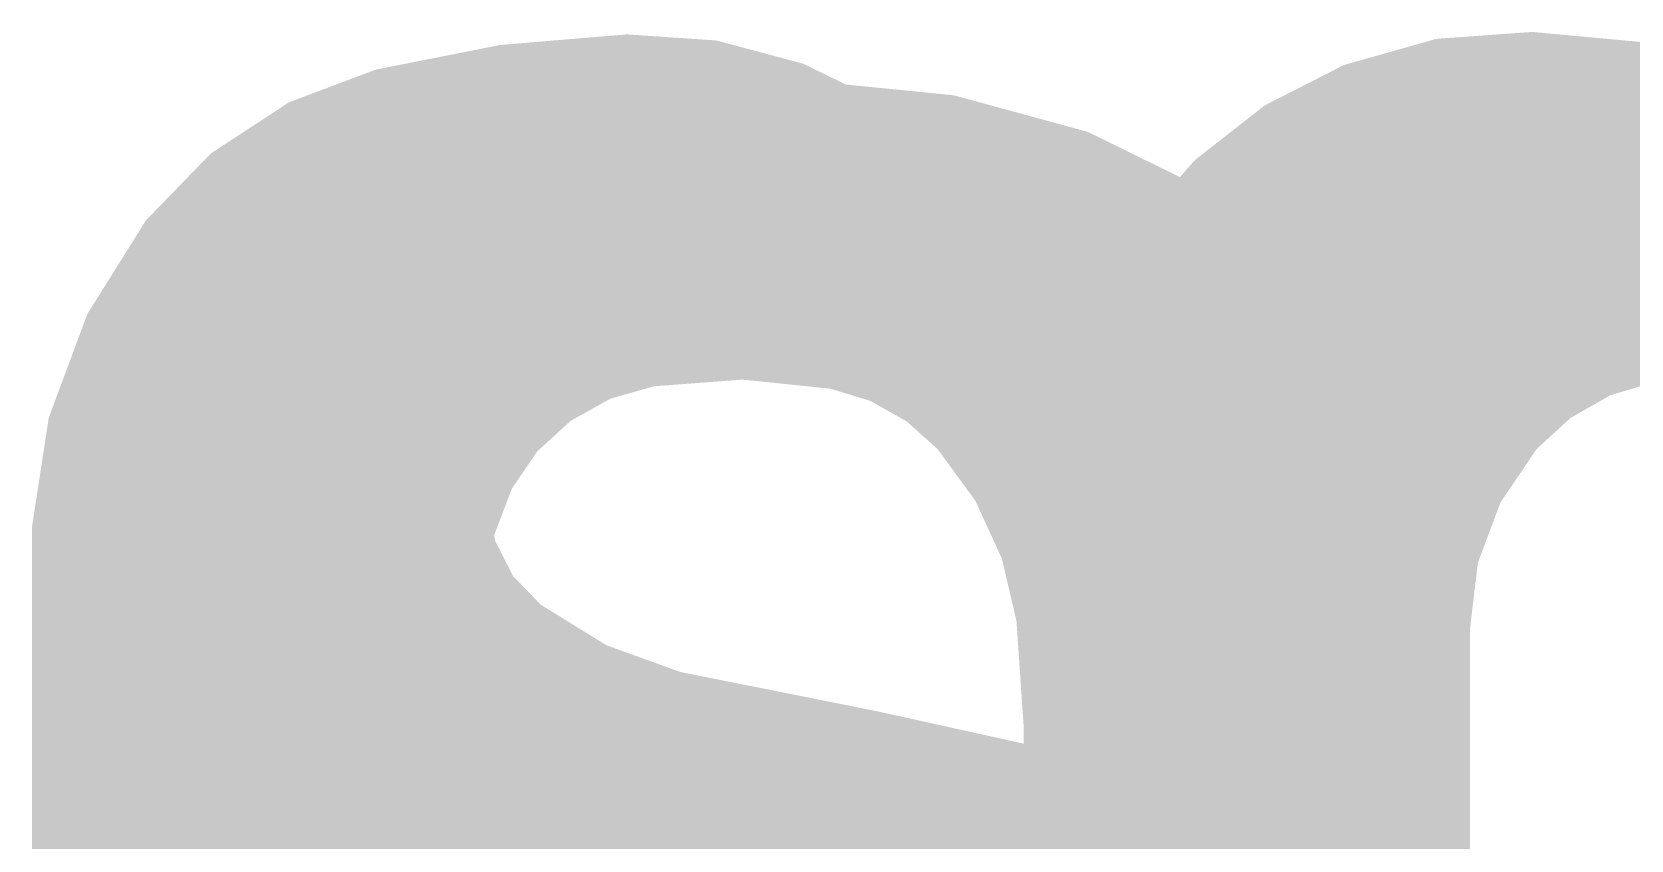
# Model space of a CAD drawing. Extents: x -19.1 to 53.5, y -15.6 to 59.8.
# Drawn here: x 16.891 to 18.529, y 54.242 to 55.07 of the extents above; entities that cross this region are included whole.
import ezdxf

# ---------------------------------------------------------------- set-up
doc = ezdxf.new("R2010")
doc.units = 0
doc.layers.add('21', color=41, linetype='CONTINUOUS')
doc.layers.add('22', color=40, linetype='CONTINUOUS')

msp = doc.modelspace()

# ---------------------------------------------------------------- linework, layer by layer
at = {"layer": '21', "const_width": 0.0254}
for points in [[(17.5133, 55.0062), (17.3703, 54.9907)], [(17.6936, 55.0062), (17.5133, 55.0062)], [(17.8329, 54.9923), (17.6936, 55.0062)], [(17.3703, 54.9907), (17.2325, 54.9496)], [(17.3729, 54.991), (17.8376, 54.991)], [(17.968, 54.9554), (17.8329, 54.9923)], [(17.286, 54.9656), (17.9306, 54.9656)], [(17.2325, 54.9496), (17.1044, 54.8843)], [(18.0777, 54.9016), (17.968, 54.9554)], [(17.214, 54.9402), (17.999, 54.9402)], [(17.1642, 54.9148), (18.0508, 54.9148)], [(18.1737, 54.8259), (18.0777, 54.9016)], [(17.1044, 54.8843), (17.0569, 54.8474)], [(17.1144, 54.8894), (18.0932, 54.8894)], [(17.0783, 54.864), (18.1254, 54.864)], [(17.0569, 54.8474), (17.0174, 54.8019)], [(17.6327, 54.8615), (17.2136, 54.7522)], [(17.2491, 54.737), (17.6276, 54.8513)], [(17.6276, 54.8513), (18.0492, 54.7167)], [(18.0873, 54.7294), (17.6327, 54.8615)], [(17.0492, 54.8386), (17.5855, 54.8386)], [(17.5449, 54.8386), (17.7115, 54.8386)], [(17.6674, 54.8386), (18.1576, 54.8386)], [(18.2086, 54.7864), (18.1737, 54.8259)], [(17.0174, 54.8019), (16.9875, 54.7497)], [(17.0272, 54.8132), (17.5014, 54.8132)], [(17.4475, 54.8132), (17.7989, 54.8132)], [(17.7469, 54.8132), (18.1849, 54.8132)], [(17.0093, 54.7878), (17.4173, 54.7878)], [(17.3501, 54.7878), (17.8863, 54.7878)], [(17.8265, 54.7878), (18.2073, 54.7878)], [(18.2372, 54.7421), (18.2086, 54.7864)], [(16.9875, 54.7497), (16.9517, 54.6414)], [(16.9948, 54.7624), (17.3332, 54.7624)], [(17.2136, 54.7522), (17.2669, 54.4474)], [(17.2527, 54.7624), (17.9737, 54.7624)], [(17.9061, 54.7624), (18.2241, 54.7624)], [(16.9833, 54.737), (17.2491, 54.737)], [(17.2163, 54.737), (17.5052, 54.737)], [(17.2974, 54.4627), (17.2491, 54.737)], [(17.4716, 54.7306), (17.5184, 54.7395)], [(17.5184, 54.7395), (17.6047, 54.744)], [(17.6047, 54.744), (17.6911, 54.7395)], [(17.6911, 54.7395), (17.7427, 54.7292)], [(17.7036, 54.737), (18.0611, 54.737)], [(17.9856, 54.737), (18.2395, 54.737)], [(18.2728, 54.6633), (18.2372, 54.7421)], [(17.4269, 54.7141), (17.4716, 54.7306)], [(17.7427, 54.7292), (17.7916, 54.7095)], [(18.0492, 54.7167), (18.2448, 54.5719)], [(18.2931, 54.5998), (18.0873, 54.7294)], [(16.9749, 54.7116), (17.2536, 54.7116)], [(17.2207, 54.7116), (17.4231, 54.7116)], [(17.3942, 54.6928), (17.4269, 54.7141)], [(17.7864, 54.7116), (18.1156, 54.7116)], [(17.7916, 54.7095), (17.8359, 54.6811)], [(18.0561, 54.7116), (18.251, 54.7116)], [(16.9665, 54.6862), (17.258, 54.6862)], [(17.2251, 54.6862), (17.3884, 54.6862)], [(17.3685, 54.6633), (17.3942, 54.6928)], [(17.8279, 54.6862), (18.1559, 54.6862)], [(18.0904, 54.6862), (18.2625, 54.6862)], [(17.8359, 54.6811), (17.8653, 54.653)], [(16.9581, 54.6608), (17.2625, 54.6608)], [(17.2296, 54.6608), (17.3674, 54.6608)], [(17.3514, 54.6257), (17.3685, 54.6633)], [(17.8571, 54.6608), (18.1962, 54.6608)], [(17.8653, 54.653), (17.8885, 54.6195)], [(18.1247, 54.6608), (18.2737, 54.6608)], [(18.2931, 54.6075), (18.2728, 54.6633)], [(16.9517, 54.6414), (16.9388, 54.528)], [(16.951, 54.6354), (17.267, 54.6354)], [(17.234, 54.6354), (17.3558, 54.6354)], [(17.8774, 54.6354), (18.2366, 54.6354)], [(18.159, 54.6354), (18.2829, 54.6354)], [(17.3462, 54.5847), (17.3514, 54.6257)], [(17.8885, 54.6195), (17.9045, 54.5821)], [(16.9481, 54.61), (17.2715, 54.61)], [(17.2385, 54.61), (17.3494, 54.61)], [(17.8925, 54.61), (18.2769, 54.61)], [(18.1933, 54.61), (18.2922, 54.61)], [(18.2448, 54.5719), (18.2931, 54.6075)], [(16.9453, 54.5846), (17.2759, 54.5846)], [(17.2429, 54.5846), (17.3462, 54.5846)], [(17.3533, 54.544), (17.3462, 54.5847)], [(17.9034, 54.5846), (18.2947, 54.5846)], [(18.2276, 54.5846), (18.262, 54.5846)], [(18.3007, 54.5287), (18.2931, 54.5998)], [(17.9045, 54.5821), (17.9105, 54.5557)], [(16.9424, 54.5592), (17.2804, 54.5592)], [(17.2473, 54.5592), (17.3506, 54.5592)], [(17.9097, 54.5592), (18.2974, 54.5592)], [(17.9105, 54.5557), (17.9121, 54.5287)], [(17.3734, 54.5046), (17.3533, 54.544)], [(16.9388, 54.528), (16.9494, 54.4144)], [(16.9395, 54.5338), (17.2849, 54.5338)], [(17.2518, 54.5338), (17.3585, 54.5338)], [(17.9118, 54.5338), (18.3002, 54.5338)], [(17.9121, 54.5287), (18.3007, 54.5287)], [(16.9406, 54.5084), (17.2894, 54.5084)], [(17.2562, 54.5084), (17.3715, 54.5084)], [(17.4041, 54.4728), (17.3734, 54.5046)], [(16.943, 54.483), (17.2938, 54.483)], [(17.2607, 54.483), (17.3943, 54.483)], [(17.4741, 54.4297), (17.4041, 54.4728)], [(16.9454, 54.4576), (17.3062, 54.4576)], [(17.2651, 54.4576), (17.4288, 54.4576)], [(18.1229, 53.9826), (17.2974, 54.4627)], [(17.2669, 54.4474), (17.7063, 54.1858)], [(16.9477, 54.4322), (17.3498, 54.4322)], [(17.2924, 54.4322), (17.47, 54.4322)], [(17.5514, 54.4017), (17.4741, 54.4297)], [(16.9494, 54.4144), (16.9645, 54.3655)], [(16.9518, 54.4068), (17.3935, 54.4068)], [(17.3351, 54.4068), (17.5373, 54.4068)], [(17.7546, 54.3611), (17.5514, 54.4017)], [(16.9596, 54.3814), (17.4372, 54.3814)], [(17.3778, 54.3814), (17.653, 54.3814)], [(16.9645, 54.3655), (16.9895, 54.3208)], [(16.9698, 54.356), (17.4809, 54.356)], [(17.4204, 54.356), (17.7777, 54.356)], [(17.9269, 54.323), (17.7546, 54.3611)], [(16.984, 54.3306), (17.5245, 54.3306)], [(17.4631, 54.3306), (17.8924, 54.3306)], [(18.0924, 54.262), (17.9269, 54.323)], [(16.9895, 54.3208), (17.0231, 54.2823)], [(17.0031, 54.3052), (17.5682, 54.3052)], [(17.5057, 54.3052), (17.9751, 54.3052)], [(17.0231, 54.2823), (17.0907, 54.2285)], [(17.0262, 54.2798), (17.6119, 54.2798)], [(17.5484, 54.2798), (18.0441, 54.2798)], [(18.1681, 54.2215), (18.0924, 54.262)], [(17.0582, 54.2544), (17.6556, 54.2544)], [(17.5911, 54.2544), (18.1066, 54.2544)], [(17.0901, 54.229), (17.6992, 54.229)], [(17.6337, 54.229), (18.154, 54.229)]]:
    msp.add_lwpolyline(points, dxfattribs=at)
at = {"layer": '21', "const_width": 0.0127}
for points in [[(17.5133, 55.0125, 1), (17.5133, 54.9999)], [(17.514, 54.9999, 1), (17.5126, 55.0125)], [(17.6942, 55.0125, 1), (17.693, 54.9999)], [(17.6936, 54.9999, 1), (17.6936, 55.0125)], [(17.3696, 54.997, 1), (17.371, 54.9844)], [(17.3729, 54.9973, 1), (17.3729, 54.9847)], [(17.3721, 54.9846, 1), (17.3685, 54.9968)], [(17.8346, 54.9984, 1), (17.8312, 54.9861)], [(17.8323, 54.986, 1), (17.8336, 54.9986)], [(17.8376, 54.9847, 1), (17.8376, 54.9973)], [(17.286, 54.9719, 1), (17.286, 54.9593)], [(17.9306, 54.9593, 1), (17.9306, 54.9719)], [(17.2307, 54.9557, 1), (17.2343, 54.9436)], [(17.2354, 54.944, 1), (17.2296, 54.9553)], [(17.9708, 54.9611, 1), (17.9652, 54.9497)], [(17.9663, 54.9493, 1), (17.9697, 54.9615)], [(17.214, 54.9466, 1), (17.214, 54.9339)], [(17.999, 54.9339, 1), (17.999, 54.9466)], [(17.1642, 54.9211, 1), (17.1642, 54.9085)], [(18.0508, 54.9085, 1), (18.0508, 54.9211)], [(18.0817, 54.9066, 1), (18.0738, 54.8966)], [(18.0749, 54.8959, 1), (18.0805, 54.9073)], [(17.1015, 54.89, 1), (17.1073, 54.8786)], [(17.1083, 54.8793, 1), (17.1005, 54.8893)], [(17.1144, 54.8957, 1), (17.1144, 54.8831)], [(18.0932, 54.8831, 1), (18.0932, 54.8957)], [(17.0783, 54.8704, 1), (17.0783, 54.8577)], [(18.1254, 54.8577, 1), (18.1254, 54.8704)], [(17.0617, 54.8432, 1), (17.0521, 54.8515)], [(17.6295, 54.8573, 1), (17.6257, 54.8453)], [(17.6294, 54.8452, 1), (17.6258, 54.8574)], [(17.6345, 54.8676, 1), (17.6309, 54.8554)], [(17.6343, 54.8554, 1), (17.6311, 54.8676)], [(17.0492, 54.8449, 1), (17.0492, 54.8323)], [(17.053, 54.8524, 1), (17.0608, 54.8424)], [(17.5449, 54.8449, 1), (17.5449, 54.8323)], [(17.5855, 54.8323, 1), (17.5855, 54.8449)], [(17.6674, 54.8449, 1), (17.6674, 54.8323)], [(17.7115, 54.8323, 1), (17.7115, 54.8449)], [(18.1576, 54.8323, 1), (18.1576, 54.8449)], [(18.1785, 54.8301, 1), (18.1689, 54.8217)], [(18.1698, 54.8209, 1), (18.1776, 54.8309)], [(17.0126, 54.8061, 1), (17.0222, 54.7978)], [(17.0229, 54.7988, 1), (17.0119, 54.8051)], [(17.0272, 54.8195, 1), (17.0272, 54.8069)], [(17.4475, 54.8195, 1), (17.4475, 54.8069)], [(17.5014, 54.8069, 1), (17.5014, 54.8195)], [(17.7469, 54.8195, 1), (17.7469, 54.8069)], [(17.7989, 54.8069, 1), (17.7989, 54.8195)], [(18.1849, 54.8069, 1), (18.1849, 54.8195)], [(17.0093, 54.7942, 1), (17.0093, 54.7815)], [(17.3501, 54.7942, 1), (17.3501, 54.7815)], [(17.4173, 54.7815, 1), (17.4173, 54.7942)], [(17.8265, 54.7942, 1), (17.8265, 54.7815)], [(17.8863, 54.7815, 1), (17.8863, 54.7942)], [(18.2139, 54.7898, 1), (18.2032, 54.7829)], [(18.2038, 54.7822, 1), (18.2133, 54.7906)], [(18.2073, 54.7815, 1), (18.2073, 54.7942)], [(16.9935, 54.7477, 1), (16.9815, 54.7517)], [(16.9948, 54.7687, 1), (16.9948, 54.7561)], [(17.2199, 54.7533, 1), (17.2073, 54.7511)], [(17.212, 54.7583, 1), (17.2152, 54.7461)], [(17.2527, 54.7687, 1), (17.2527, 54.7561)], [(17.3332, 54.7561, 1), (17.3332, 54.7687)], [(17.9061, 54.7687, 1), (17.9061, 54.7561)], [(17.9737, 54.7561, 1), (17.9737, 54.7687)], [(18.2241, 54.7561, 1), (18.2241, 54.7687)], [(16.9833, 54.7433, 1), (16.9833, 54.7307)], [(16.982, 54.7529, 1), (16.993, 54.7465)], [(17.2163, 54.7433, 1), (17.2163, 54.7307)], [(17.2554, 54.7381, 1), (17.2428, 54.7359)], [(17.2473, 54.7431, 1), (17.2509, 54.7309)], [(17.2491, 54.7307, 1), (17.2491, 54.7433)], [(17.5052, 54.7307, 1), (17.5052, 54.7433)], [(17.5181, 54.7458, 1), (17.5187, 54.7332)], [(17.5196, 54.7333, 1), (17.5172, 54.7457)], [(17.6051, 54.7503, 1), (17.6044, 54.7376)], [(17.6051, 54.7376, 1), (17.6044, 54.7503)], [(17.6923, 54.7457, 1), (17.6899, 54.7333)], [(17.6908, 54.7332, 1), (17.6914, 54.7458)], [(17.7036, 54.7433, 1), (17.7036, 54.7307)], [(17.9856, 54.7433, 1), (17.9856, 54.7307)], [(18.0611, 54.7307, 1), (18.0611, 54.7433)], [(18.243, 54.7447, 1), (18.2314, 54.7395)], [(18.2319, 54.7387, 1), (18.2425, 54.7455)], [(18.2395, 54.7307, 1), (18.2395, 54.7433)], [(17.4704, 54.7369, 1), (17.4728, 54.7244)], [(17.4738, 54.7247, 1), (17.4694, 54.7366)], [(17.7451, 54.7351, 1), (17.7404, 54.7233)], [(17.7415, 54.723, 1), (17.744, 54.7354)], [(18.053, 54.7218, 1), (18.0454, 54.7116)], [(18.0473, 54.7107, 1), (18.0511, 54.7227)], [(18.0907, 54.7348, 1), (18.0839, 54.724)], [(18.0855, 54.7233, 1), (18.0891, 54.7355)], [(16.9749, 54.718, 1), (16.9749, 54.7053)], [(17.2207, 54.718, 1), (17.2207, 54.7053)], [(17.2536, 54.7053, 1), (17.2536, 54.718)], [(17.4247, 54.7201, 1), (17.4291, 54.7081)], [(17.4231, 54.7053, 1), (17.4231, 54.718)], [(17.4304, 54.7088, 1), (17.4234, 54.7194)], [(17.7864, 54.718, 1), (17.7864, 54.7053)], [(17.795, 54.7149, 1), (17.7881, 54.7042)], [(17.7892, 54.7036, 1), (17.7939, 54.7154)], [(18.0561, 54.718, 1), (18.0561, 54.7053)], [(18.1156, 54.7053, 1), (18.1156, 54.718)], [(18.251, 54.7053, 1), (18.251, 54.718)], [(16.9665, 54.6925, 1), (16.9665, 54.6799)], [(17.2251, 54.6925, 1), (17.2251, 54.6799)], [(17.258, 54.6799, 1), (17.258, 54.6925)], [(17.3907, 54.6981, 1), (17.3976, 54.6875)], [(17.3884, 54.6799, 1), (17.3884, 54.6925)], [(17.3989, 54.6886, 1), (17.3894, 54.6969)], [(17.8279, 54.6925, 1), (17.8279, 54.6799)], [(18.0904, 54.6925, 1), (18.0904, 54.6799)], [(18.1559, 54.6799, 1), (18.1559, 54.6925)], [(18.2625, 54.6799, 1), (18.2625, 54.6925)], [(17.8403, 54.6857, 1), (17.8315, 54.6765)], [(17.8325, 54.6758, 1), (17.8393, 54.6864)], [(16.9581, 54.6671, 1), (16.9581, 54.6545)], [(17.2296, 54.6671, 1), (17.2296, 54.6545)], [(17.2625, 54.6545, 1), (17.2625, 54.6671)], [(17.3637, 54.6675, 1), (17.3733, 54.6591)], [(17.3743, 54.6607, 1), (17.3627, 54.6659)], [(17.3674, 54.6545, 1), (17.3674, 54.6671)], [(17.8571, 54.6671, 1), (17.8571, 54.6545)], [(17.8705, 54.6566, 1), (17.8601, 54.6493)], [(17.8609, 54.6484, 1), (17.8697, 54.6575)], [(18.1247, 54.6671, 1), (18.1247, 54.6545)], [(18.1962, 54.6545, 1), (18.1962, 54.6671)], [(18.2788, 54.6655, 1), (18.2668, 54.6611)], [(18.267, 54.6607, 1), (18.2786, 54.6659)], [(18.2737, 54.6545, 1), (18.2737, 54.6671)], [(16.951, 54.6418, 1), (16.951, 54.6291)], [(16.958, 54.6406, 1), (16.9454, 54.6421)], [(16.9457, 54.6434, 1), (16.9577, 54.6394)], [(17.234, 54.6418, 1), (17.234, 54.6291)], [(17.267, 54.6291, 1), (17.267, 54.6418)], [(17.3558, 54.6291, 1), (17.3558, 54.6418)], [(17.8774, 54.6418, 1), (17.8774, 54.6291)], [(18.159, 54.6418, 1), (18.159, 54.6291)], [(18.2366, 54.6291, 1), (18.2366, 54.6418)], [(18.2829, 54.6291, 1), (18.2829, 54.6418)], [(17.3577, 54.6249, 1), (17.3451, 54.6265)], [(17.3456, 54.6283, 1), (17.3572, 54.6231)], [(17.8943, 54.622, 1), (17.8826, 54.617)], [(16.9481, 54.6163, 1), (16.9481, 54.6037)], [(17.2385, 54.6163, 1), (17.2385, 54.6037)], [(17.2715, 54.6037, 1), (17.2715, 54.6163)], [(17.3494, 54.6037, 1), (17.3494, 54.6163)], [(17.8832, 54.6159, 1), (17.8937, 54.6231)], [(17.8925, 54.6163, 1), (17.8925, 54.6037)], [(18.1933, 54.6163, 1), (18.1933, 54.6037)], [(18.2769, 54.6037, 1), (18.2769, 54.6163)], [(18.2871, 54.6053, 1), (18.2991, 54.6097)], [(18.2969, 54.6024, 1), (18.2893, 54.6126)], [(18.2922, 54.6037, 1), (18.2922, 54.6163)], [(16.9453, 54.5909, 1), (16.9453, 54.5783)], [(17.2429, 54.5909, 1), (17.2429, 54.5783)], [(17.2759, 54.5783, 1), (17.2759, 54.5909)], [(17.3524, 54.5858, 1), (17.3399, 54.5836)], [(17.3462, 54.5783, 1), (17.3462, 54.5909)], [(17.9034, 54.5909, 1), (17.9034, 54.5783)], [(18.2276, 54.5909, 1), (18.2276, 54.5783)], [(18.262, 54.5783, 1), (18.262, 54.5909)], [(18.2994, 54.6005, 1), (18.2868, 54.5991)], [(18.2897, 54.5944, 1), (18.2965, 54.6052)], [(18.2947, 54.5783, 1), (18.2947, 54.5909)], [(17.3399, 54.5855, 1), (17.3525, 54.5839)], [(17.9107, 54.5835, 1), (17.8983, 54.5807)], [(17.8987, 54.5796, 1), (17.9103, 54.5846)], [(18.241, 54.577, 1), (18.2486, 54.5668)], [(18.241, 54.5668, 1), (18.2486, 54.577)], [(16.9424, 54.5656, 1), (16.9424, 54.5529)], [(17.2473, 54.5656, 1), (17.2473, 54.5529)], [(17.2804, 54.5529, 1), (17.2804, 54.5656)], [(17.3506, 54.5529, 1), (17.3506, 54.5656)], [(17.9097, 54.5656, 1), (17.9097, 54.5529)], [(17.9168, 54.5561, 1), (17.9041, 54.5553)], [(18.2974, 54.5529, 1), (18.2974, 54.5656)], [(17.359, 54.5469, 1), (17.3476, 54.5411)], [(17.347, 54.5429, 1), (17.3596, 54.5451)], [(17.9043, 54.5543, 1), (17.9167, 54.5571)], [(16.9451, 54.5286, 1), (16.9325, 54.5274)], [(16.9325, 54.5287, 1), (16.9451, 54.5273)], [(16.9395, 54.5401, 1), (16.9395, 54.5275)], [(17.2518, 54.5401, 1), (17.2518, 54.5275)], [(17.2849, 54.5275, 1), (17.2849, 54.5401)], [(17.3585, 54.5275, 1), (17.3585, 54.5401)], [(17.9118, 54.5401, 1), (17.9118, 54.5275)], [(17.9121, 54.535, 1), (17.9121, 54.5224)], [(17.9058, 54.5283, 1), (17.9184, 54.5291)], [(18.2944, 54.528, 1), (18.307, 54.5294)], [(18.3002, 54.5275, 1), (18.3002, 54.5401)], [(18.3007, 54.5224, 1), (18.3007, 54.535)], [(16.9406, 54.5147, 1), (16.9406, 54.5021)], [(17.2562, 54.5147, 1), (17.2562, 54.5021)], [(17.2894, 54.5021, 1), (17.2894, 54.5147)], [(17.378, 54.509, 1), (17.3688, 54.5002)], [(17.3715, 54.5021, 1), (17.3715, 54.5147)], [(17.3677, 54.5017, 1), (17.3791, 54.5075)], [(16.943, 54.4894, 1), (16.943, 54.4767)], [(17.2607, 54.4894, 1), (17.2607, 54.4767)], [(17.2938, 54.4767, 1), (17.2938, 54.4894)], [(17.3943, 54.4767, 1), (17.3943, 54.4894)], [(17.4074, 54.4782, 1), (17.4008, 54.4674)], [(17.3995, 54.4684, 1), (17.4087, 54.4772)], [(16.9454, 54.4639, 1), (16.9454, 54.4513)], [(17.2651, 54.4639, 1), (17.2651, 54.4513)], [(17.3006, 54.4682, 1), (17.2942, 54.4572)], [(17.2911, 54.4616, 1), (17.3037, 54.4638)], [(17.3062, 54.4513, 1), (17.3062, 54.4639)], [(17.4288, 54.4513, 1), (17.4288, 54.4639)], [(17.2701, 54.4529, 1), (17.2637, 54.4419)], [(17.2606, 54.4463, 1), (17.2732, 54.4485)], [(16.9477, 54.4385, 1), (16.9477, 54.4259)], [(17.2924, 54.4385, 1), (17.2924, 54.4259)], [(17.3498, 54.4259, 1), (17.3498, 54.4385)], [(17.4762, 54.4356, 1), (17.4719, 54.4237)], [(17.47, 54.4259, 1), (17.47, 54.4385)], [(17.4708, 54.4243, 1), (17.4774, 54.4351)], [(16.9555, 54.4163, 1), (16.9433, 54.4125)], [(16.9431, 54.4138, 1), (16.9557, 54.415)], [(16.9518, 54.4132, 1), (16.9518, 54.4005)], [(17.3351, 54.4132, 1), (17.3351, 54.4005)], [(17.3935, 54.4005, 1), (17.3935, 54.4132)], [(17.5373, 54.4005, 1), (17.5373, 54.4132)], [(17.5526, 54.4079, 1), (17.5502, 54.3955)], [(17.5492, 54.3957, 1), (17.5536, 54.4077)], [(16.9596, 54.3877, 1), (16.9596, 54.3751)], [(17.3778, 54.3877, 1), (17.3778, 54.3751)], [(17.4372, 54.3751, 1), (17.4372, 54.3877)], [(17.653, 54.3751, 1), (17.653, 54.3877)], [(16.9701, 54.3686, 1), (16.959, 54.3624)], [(16.9585, 54.3636, 1), (16.9706, 54.3674)], [(16.9698, 54.3623, 1), (16.9698, 54.3497)], [(17.4204, 54.3623, 1), (17.4204, 54.3497)], [(17.4809, 54.3497, 1), (17.4809, 54.3623)], [(17.756, 54.3673, 1), (17.7532, 54.3549)], [(17.7534, 54.3549, 1), (17.7558, 54.3673)], [(17.7777, 54.3497, 1), (17.7777, 54.3623)], [(16.984, 54.337, 1), (16.984, 54.3243)], [(17.4631, 54.337, 1), (17.4631, 54.3243)], [(17.5245, 54.3243, 1), (17.5245, 54.337)], [(17.8924, 54.3243, 1), (17.8924, 54.337)], [(17.929, 54.3289, 1), (17.9247, 54.317)], [(17.9255, 54.3168, 1), (17.9282, 54.3292)], [(16.9942, 54.325, 1), (16.9847, 54.3167)], [(16.9839, 54.3178, 1), (16.995, 54.3239)], [(17.0031, 54.3115, 1), (17.0031, 54.2989)], [(17.5057, 54.3115, 1), (17.5057, 54.2989)], [(17.5682, 54.2989, 1), (17.5682, 54.3115)], [(17.9751, 54.2989, 1), (17.9751, 54.3115)], [(17.0271, 54.2873, 1), (17.0191, 54.2773)], [(17.0183, 54.2781, 1), (17.0279, 54.2865)], [(17.0262, 54.2861, 1), (17.0262, 54.2735)], [(17.5484, 54.2861, 1), (17.5484, 54.2735)], [(17.6119, 54.2735, 1), (17.6119, 54.2861)], [(18.0441, 54.2735, 1), (18.0441, 54.2861)], [(18.0954, 54.2676, 1), (18.0894, 54.2564)], [(18.0902, 54.256, 1), (18.0946, 54.268)], [(17.0582, 54.2608, 1), (17.0582, 54.2481)], [(17.5911, 54.2608, 1), (17.5911, 54.2481)], [(17.6556, 54.2481, 1), (17.6556, 54.2608)], [(18.1066, 54.2481, 1), (18.1066, 54.2608)]]:
    msp.add_lwpolyline(points, format="xyb", dxfattribs=at)
at = {"layer": '22', "const_width": 0.0254}
for points in [[(17.3726, 55.0438), (17.2466, 55.0189)], [(17.5006, 55.0545), (17.3726, 55.0438)], [(17.59, 55.0484), (17.5006, 55.0545)], [(17.6766, 55.0252), (17.59, 55.0484)], [(18.332, 55.0501), (18.2397, 55.024)], [(18.4277, 55.057), (18.332, 55.0501)], [(18.5649, 55.0443), (18.4277, 55.057)], [(17.3626, 55.0418), (17.6145, 55.0418)], [(18.3028, 55.0418), (18.5756, 55.0418)], [(17.2466, 55.0189), (17.16, 54.9862)], [(17.24, 55.0164), (17.6946, 55.0164)], [(17.7571, 54.9859), (17.6766, 55.0252)], [(18.2397, 55.024), (18.1607, 54.9837)], [(18.2248, 55.0164), (18.6796, 55.0164)], [(17.16, 54.9862), (17.0825, 54.9355)], [(17.1726, 54.991), (17.7467, 54.991)], [(17.846, 54.9221), (17.7571, 54.9859)], [(18.1607, 54.9837), (18.0908, 54.929)], [(18.1751, 54.991), (18.7355, 54.991)], [(17.1285, 54.9656), (17.7854, 54.9656)], [(18.1376, 54.9656), (18.7791, 54.9656)], [(17.0825, 54.9355), (17.018, 54.8691)], [(17.0897, 54.9402), (17.8208, 54.9402)], [(18.0908, 54.929), (18.0327, 54.8621)], [(18.1051, 54.9402), (18.8107, 54.9402)], [(17.0624, 54.9148), (17.8536, 54.9148)], [(17.9248, 54.8462), (17.846, 54.9221)], [(18.0785, 54.9148), (18.8416, 54.9148)], [(17.0377, 54.8894), (17.88, 54.8894)], [(18.0564, 54.8894), (18.8662, 54.8894)], [(17.018, 54.8691), (16.9592, 54.7752)], [(17.0148, 54.864), (17.9063, 54.864)], [(18.0343, 54.864), (18.8908, 54.864)], [(18.0327, 54.8621), (17.9883, 54.7853)], [(16.9989, 54.8386), (17.932, 54.8386)], [(17.9705, 54.798), (17.9248, 54.8462)], [(18.0191, 54.8386), (18.9154, 54.8386)], [(16.983, 54.8132), (17.9561, 54.8132)], [(17.9796, 54.7889), (17.9705, 54.798)], [(18.0044, 54.8132), (18.9348, 54.8132)], [(16.9671, 54.7878), (17.9812, 54.7878)], [(17.9836, 54.7862), (17.9796, 54.7889)], [(17.9883, 54.7853), (17.9836, 54.7862)], [(17.9897, 54.7878), (19.37, 54.7878)], [(16.9592, 54.7752), (16.9205, 54.6713)], [(16.9544, 54.7624), (19.37, 54.7624)], [(16.945, 54.737), (19.37, 54.737)], [(17.4785, 54.7057), (17.526, 54.7192)], [(17.526, 54.7192), (17.6188, 54.7262)], [(17.6188, 54.7262), (17.7114, 54.7167)], [(17.7114, 54.7167), (17.7549, 54.7034)], [(18.5027, 54.7091), (18.5506, 54.7235)], [(16.9355, 54.7116), (17.4994, 54.7116)], [(17.4354, 54.6816), (17.4785, 54.7057)], [(17.728, 54.7116), (18.511, 54.7116)], [(17.7549, 54.7034), (17.7945, 54.681)], [(18.4594, 54.6844), (18.5027, 54.7091)], [(16.9261, 54.6862), (17.4437, 54.6862)], [(17.7852, 54.6862), (18.4625, 54.6862)], [(18.4226, 54.6506), (18.4594, 54.6844)], [(16.9205, 54.6713), (16.9037, 54.5617)], [(17.3989, 54.6483), (17.4354, 54.6816)], [(17.7945, 54.681), (17.8283, 54.6506)], [(16.9189, 54.6608), (17.4126, 54.6608)], [(17.8169, 54.6608), (18.4337, 54.6608)], [(17.8283, 54.6506), (17.8684, 54.5957)], [(18.3839, 54.5934), (18.4226, 54.6506)], [(16.915, 54.6354), (17.3902, 54.6354)], [(17.3711, 54.6075), (17.3989, 54.6483)], [(17.8394, 54.6354), (18.4123, 54.6354)], [(16.9111, 54.61), (17.3728, 54.61)], [(17.3389, 54.5225), (17.3711, 54.6075)], [(17.8579, 54.61), (18.3951, 54.61)], [(16.9072, 54.5846), (17.3624, 54.5846)], [(17.8684, 54.5957), (17.8967, 54.534)], [(17.8735, 54.5846), (18.3806, 54.5846)], [(18.3597, 54.5287), (18.3839, 54.5934)], [(16.9037, 54.5617), (16.9037, 53.4035)], [(16.9037, 54.5592), (17.3528, 54.5592)], [(17.8851, 54.5592), (18.3711, 54.5592)], [(16.9037, 54.5338), (17.3431, 54.5338)], [(17.3279, 54.4322), (17.3389, 54.5225)], [(17.8967, 54.534), (17.9121, 54.4678)], [(17.8967, 54.5338), (18.3616, 54.5338)], [(18.3515, 54.4601), (18.3597, 54.5287)], [(16.9037, 54.5084), (17.3371, 54.5084)], [(17.9026, 54.5084), (18.3573, 54.5084)], [(16.9037, 54.483), (17.3341, 54.483)], [(17.9086, 54.483), (18.3542, 54.483)], [(16.9037, 54.4576), (17.331, 54.4576)], [(17.9121, 54.4678), (17.9197, 54.356)], [(17.9128, 54.4576), (18.3515, 54.4576)], [(18.3515, 53.4035), (18.3515, 54.4601)], [(16.9037, 54.4322), (17.3279, 54.4322)], [(17.3279, 53.4035), (17.3279, 54.4322)], [(17.9145, 54.4322), (18.3515, 54.4322)], [(16.9037, 54.4068), (17.3279, 54.4068)], [(17.9162, 54.4068), (18.3515, 54.4068)], [(16.9037, 54.3814), (17.3279, 54.3814)], [(17.918, 54.3814), (18.3515, 54.3814)], [(16.9037, 54.356), (17.3279, 54.356)], [(17.9197, 54.356), (17.9197, 53.4035)], [(17.9197, 54.356), (18.3515, 54.356)], [(16.9037, 54.3306), (17.3279, 54.3306)], [(17.9197, 54.3306), (18.3515, 54.3306)], [(16.9037, 54.3052), (17.3279, 54.3052)], [(17.9197, 54.3052), (18.3515, 54.3052)], [(16.9037, 54.2798), (17.3279, 54.2798)], [(17.9197, 54.2798), (18.3515, 54.2798)], [(16.9037, 54.2544), (17.3279, 54.2544)], [(17.9197, 54.2544), (18.3515, 54.2544)], [(16.9037, 54.229), (17.3279, 54.229)], [(17.9197, 54.229), (18.3515, 54.229)]]:
    msp.add_lwpolyline(points, dxfattribs=at)
at = {"layer": '22', "const_width": 0.0127}
for points in [[(17.3721, 55.0501, 1), (17.3731, 55.0375)], [(17.3738, 55.0376, 1), (17.3714, 55.05)], [(17.501, 55.0608, 1), (17.5002, 55.0482)], [(17.5011, 55.0482, 1), (17.5001, 55.0608)], [(17.5916, 55.0545, 1), (17.5884, 55.0422)], [(17.5896, 55.042, 1), (17.5904, 55.0547)], [(18.3316, 55.0564, 1), (18.3325, 55.0437)], [(18.3337, 55.0439, 1), (18.3303, 55.0562)], [(18.4283, 55.0633, 1), (18.4271, 55.0507)], [(18.4282, 55.0507, 1), (18.4272, 55.0633)], [(17.3626, 55.0481, 1), (17.3626, 55.0355)], [(17.6145, 55.0355, 1), (17.6145, 55.0481)], [(18.3028, 55.0481, 1), (18.3028, 55.0355)], [(17.24, 55.0228, 1), (17.24, 55.0101)], [(17.2454, 55.0251, 1), (17.2478, 55.0127)], [(17.2488, 55.013, 1), (17.2444, 55.0248)], [(17.6794, 55.0309, 1), (17.6738, 55.0195)], [(17.6749, 55.0191, 1), (17.6782, 55.0313)], [(17.6946, 55.0101, 1), (17.6946, 55.0228)], [(18.2248, 55.0228, 1), (18.2248, 55.0101)], [(18.238, 55.0301, 1), (18.2414, 55.0179)], [(18.2426, 55.0183, 1), (18.2368, 55.0297)], [(17.1577, 54.9922, 1), (17.1622, 54.9803)], [(17.1634, 54.9809, 1), (17.1565, 54.9916)], [(17.1726, 54.9973, 1), (17.1726, 54.9847)], [(17.7467, 54.9847, 1), (17.7467, 54.9973)], [(17.7608, 54.9911, 1), (17.7534, 54.9807)], [(17.7543, 54.9802, 1), (17.7599, 54.9916)], [(18.1578, 54.9893, 1), (18.1636, 54.978)], [(18.1646, 54.9787, 1), (18.1568, 54.9887)], [(18.1751, 54.9973, 1), (18.1751, 54.9847)], [(17.1285, 54.9719, 1), (17.1285, 54.9593)], [(17.7854, 54.9593, 1), (17.7854, 54.9719)], [(18.1376, 54.9719, 1), (18.1376, 54.9593)], [(17.079, 54.9408, 1), (17.086, 54.9302)], [(17.0871, 54.9311, 1), (17.078, 54.9399)], [(17.0897, 54.9466, 1), (17.0897, 54.9339)], [(17.8208, 54.9339, 1), (17.8208, 54.9466)], [(18.0956, 54.9249, 1), (18.0861, 54.9332)], [(18.1051, 54.9466, 1), (18.1051, 54.9339)], [(17.0624, 54.9211, 1), (17.0624, 54.9085)], [(17.8504, 54.9267, 1), (17.8416, 54.9175)], [(17.8423, 54.9169, 1), (17.8497, 54.9273)], [(17.8536, 54.9085, 1), (17.8536, 54.9211)], [(18.0785, 54.9211, 1), (18.0785, 54.9085)], [(18.0869, 54.934, 1), (18.0948, 54.924)], [(17.0377, 54.8957, 1), (17.0377, 54.8831)], [(17.88, 54.8831, 1), (17.88, 54.8957)], [(18.0564, 54.8957, 1), (18.0564, 54.8831)], [(17.0148, 54.8704, 1), (17.0148, 54.8577)], [(17.0134, 54.8735, 1), (17.0226, 54.8647)], [(17.0234, 54.8657, 1), (17.0126, 54.8725)], [(17.9063, 54.8577, 1), (17.9063, 54.8704)], [(18.0343, 54.8704, 1), (18.0343, 54.8577)], [(18.0279, 54.8663, 1), (18.0375, 54.8579)], [(18.0382, 54.8589, 1), (18.0272, 54.8653)], [(16.9989, 54.8449, 1), (16.9989, 54.8323)], [(17.9294, 54.8506, 1), (17.9202, 54.8418)], [(17.9204, 54.8416, 1), (17.9292, 54.8508)], [(17.932, 54.8323, 1), (17.932, 54.8449)], [(18.0191, 54.8449, 1), (18.0191, 54.8323)], [(16.983, 54.8195, 1), (16.983, 54.8069)], [(17.9561, 54.8069, 1), (17.9561, 54.8195)], [(17.975, 54.8025, 1), (17.966, 54.7935)], [(18.0044, 54.8195, 1), (18.0044, 54.8069)], [(16.9671, 54.7942, 1), (16.9671, 54.7815)], [(17.9659, 54.7936, 1), (17.9751, 54.8024)], [(17.9831, 54.7942, 1), (17.9761, 54.7836)], [(17.9751, 54.7844, 1), (17.9841, 54.7934)], [(17.9848, 54.7925, 1), (17.9824, 54.78)], [(17.98, 54.781, 1), (17.9871, 54.7915)], [(17.9812, 54.7815, 1), (17.9812, 54.7942)], [(17.9828, 54.7885, 1), (17.9938, 54.7821)], [(17.9897, 54.7942, 1), (17.9897, 54.7815)], [(17.9871, 54.7791, 1), (17.9895, 54.7915)], [(16.9538, 54.7785, 1), (16.9645, 54.7718)], [(16.9651, 54.7729, 1), (16.9532, 54.7774)], [(16.9544, 54.7687, 1), (16.9544, 54.7561)], [(16.945, 54.7433, 1), (16.945, 54.7307)], [(17.5255, 54.7255, 1), (17.5265, 54.7129)], [(17.5277, 54.7131, 1), (17.5243, 54.7253)], [(17.6195, 54.7325, 1), (17.6182, 54.7198)], [(17.6193, 54.7198, 1), (17.6183, 54.7325)], [(17.7133, 54.7228, 1), (17.7095, 54.7106)], [(17.7108, 54.7104, 1), (17.712, 54.723)], [(16.9355, 54.718, 1), (16.9355, 54.7053)], [(17.4768, 54.7118, 1), (17.4803, 54.6995)], [(17.4816, 54.7001, 1), (17.4754, 54.7112)], [(17.4994, 54.7053, 1), (17.4994, 54.718)], [(17.728, 54.718, 1), (17.728, 54.7053)], [(17.758, 54.7089, 1), (17.7518, 54.6978)], [(17.753, 54.6973, 1), (17.7567, 54.7094)], [(18.5009, 54.7152, 1), (18.5046, 54.703)], [(18.5059, 54.7036, 1), (18.4996, 54.7146)], [(18.511, 54.7053, 1), (18.511, 54.718)], [(16.9261, 54.6925, 1), (16.9261, 54.6799)], [(17.4437, 54.6799, 1), (17.4437, 54.6925)], [(17.7852, 54.6925, 1), (17.7852, 54.6799)], [(18.4562, 54.6899, 1), (18.4625, 54.6789)], [(18.4637, 54.6797, 1), (18.4551, 54.6891)], [(18.4625, 54.6799, 1), (18.4625, 54.6925)], [(16.9146, 54.6735, 1), (16.9265, 54.669)], [(16.9268, 54.6703, 1), (16.9143, 54.6722)], [(17.4323, 54.6871, 1), (17.4385, 54.676)], [(17.4397, 54.6769, 1), (17.4311, 54.6863)], [(17.7987, 54.6857, 1), (17.7902, 54.6763)], [(17.7913, 54.6755, 1), (17.7976, 54.6865)], [(16.9189, 54.6671, 1), (16.9189, 54.6545)], [(17.4126, 54.6545, 1), (17.4126, 54.6671)], [(17.8169, 54.6671, 1), (17.8169, 54.6545)], [(17.8334, 54.6543, 1), (17.8232, 54.6469)], [(18.4279, 54.647, 1), (18.4173, 54.6542)], [(18.4337, 54.6545, 1), (18.4337, 54.6671)], [(16.915, 54.6418, 1), (16.915, 54.6291)], [(17.3902, 54.6291, 1), (17.3902, 54.6418)], [(17.3947, 54.653, 1), (17.4032, 54.6436)], [(17.4042, 54.6447, 1), (17.3937, 54.6519)], [(17.8241, 54.6459, 1), (17.8325, 54.6553)], [(17.8394, 54.6418, 1), (17.8394, 54.6291)], [(18.4123, 54.6291, 1), (18.4123, 54.6418)], [(18.4183, 54.6553, 1), (18.4269, 54.6459)], [(16.9111, 54.6163, 1), (16.9111, 54.6037)], [(17.3659, 54.6111, 1), (17.3763, 54.6039)], [(17.377, 54.6052, 1), (17.3652, 54.6098)], [(17.3728, 54.6037, 1), (17.3728, 54.6163)], [(17.8579, 54.6163, 1), (17.8579, 54.6037)], [(18.3951, 54.6037, 1), (18.3951, 54.6163)], [(16.9072, 54.5909, 1), (16.9072, 54.5783)], [(17.3624, 54.5783, 1), (17.3624, 54.5909)], [(17.8741, 54.5984, 1), (17.8626, 54.5931)], [(17.8632, 54.592, 1), (17.8735, 54.5995)], [(17.8735, 54.5909, 1), (17.8735, 54.5783)], [(18.3786, 54.597, 1), (18.3891, 54.5898)], [(18.3898, 54.5912, 1), (18.3779, 54.5956)], [(18.3806, 54.5783, 1), (18.3806, 54.5909)], [(16.9101, 54.5617, 1), (16.8973, 54.5617)], [(16.9037, 54.5656, 1), (16.9037, 54.5529)], [(16.8974, 54.5627, 1), (16.91, 54.5607)], [(17.3528, 54.5529, 1), (17.3528, 54.5656)], [(17.8851, 54.5656, 1), (17.8851, 54.5529)], [(18.3711, 54.5529, 1), (18.3711, 54.5656)], [(16.9037, 54.5401, 1), (16.9037, 54.5275)], [(17.3452, 54.5217, 1), (17.3325, 54.5232)], [(17.3431, 54.5275, 1), (17.3431, 54.5401)], [(17.9029, 54.5354, 1), (17.8905, 54.5325)], [(17.8967, 54.5401, 1), (17.8967, 54.5275)], [(17.8909, 54.5313, 1), (17.9024, 54.5366)], [(18.366, 54.5279, 1), (18.3534, 54.5294)], [(18.3538, 54.5309, 1), (18.3657, 54.5265)], [(18.3616, 54.5275, 1), (18.3616, 54.5401)], [(16.9037, 54.5147, 1), (16.9037, 54.5021)], [(17.3329, 54.5247, 1), (17.3448, 54.5202)], [(17.3371, 54.5021, 1), (17.3371, 54.5147)], [(17.9026, 54.5147, 1), (17.9026, 54.5021)], [(18.3573, 54.5021, 1), (18.3573, 54.5147)], [(16.9037, 54.4894, 1), (16.9037, 54.4767)], [(17.3341, 54.4767, 1), (17.3341, 54.4894)], [(17.9086, 54.4894, 1), (17.9086, 54.4767)], [(18.3542, 54.4767, 1), (18.3542, 54.4894)], [(16.9037, 54.4639, 1), (16.9037, 54.4513)], [(17.331, 54.4513, 1), (17.331, 54.4639)], [(17.9184, 54.4682, 1), (17.9058, 54.4674)], [(17.9059, 54.4664, 1), (17.9183, 54.4692)], [(17.9128, 54.4639, 1), (17.9128, 54.4513)], [(18.3579, 54.4601, 1), (18.3452, 54.4601)], [(18.3452, 54.4609, 1), (18.3578, 54.4593)], [(18.3515, 54.4513, 1), (18.3515, 54.4639)], [(16.9037, 54.4385, 1), (16.9037, 54.4259)], [(17.3343, 54.4322, 1), (17.3215, 54.4322)], [(17.3216, 54.433, 1), (17.3342, 54.4314)], [(17.3279, 54.4259, 1), (17.3279, 54.4385)], [(17.9145, 54.4385, 1), (17.9145, 54.4259)], [(18.3515, 54.4259, 1), (18.3515, 54.4385)], [(16.9037, 54.4132, 1), (16.9037, 54.4005)], [(17.3279, 54.4005, 1), (17.3279, 54.4132)], [(17.9162, 54.4132, 1), (17.9162, 54.4005)], [(18.3515, 54.4005, 1), (18.3515, 54.4132)], [(16.9037, 54.3877, 1), (16.9037, 54.3751)], [(17.3279, 54.3751, 1), (17.3279, 54.3877)], [(17.918, 54.3877, 1), (17.918, 54.3751)], [(18.3515, 54.3751, 1), (18.3515, 54.3877)], [(16.9037, 54.3623, 1), (16.9037, 54.3497)], [(17.3279, 54.3497, 1), (17.3279, 54.3623)], [(17.9261, 54.356, 1), (17.9134, 54.356)], [(17.9197, 54.3623, 1), (17.9197, 54.3497)], [(18.3515, 54.3497, 1), (18.3515, 54.3623)], [(17.9134, 54.3556, 1), (17.926, 54.3564)], [(16.9037, 54.337, 1), (16.9037, 54.3243)], [(17.3279, 54.3243, 1), (17.3279, 54.337)], [(17.9197, 54.337, 1), (17.9197, 54.3243)], [(18.3515, 54.3243, 1), (18.3515, 54.337)], [(16.9037, 54.3115, 1), (16.9037, 54.2989)], [(17.3279, 54.2989, 1), (17.3279, 54.3115)], [(17.9197, 54.3115, 1), (17.9197, 54.2989)], [(18.3515, 54.2989, 1), (18.3515, 54.3115)], [(16.9037, 54.2861, 1), (16.9037, 54.2735)], [(17.3279, 54.2735, 1), (17.3279, 54.2861)], [(17.9197, 54.2861, 1), (17.9197, 54.2735)], [(18.3515, 54.2735, 1), (18.3515, 54.2861)], [(16.9037, 54.2608, 1), (16.9037, 54.2481)], [(17.3279, 54.2481, 1), (17.3279, 54.2608)], [(17.9197, 54.2608, 1), (17.9197, 54.2481)], [(18.3515, 54.2481, 1), (18.3515, 54.2608)]]:
    msp.add_lwpolyline(points, format="xyb", dxfattribs=at)

doc.saveas('drawing.dxf')
